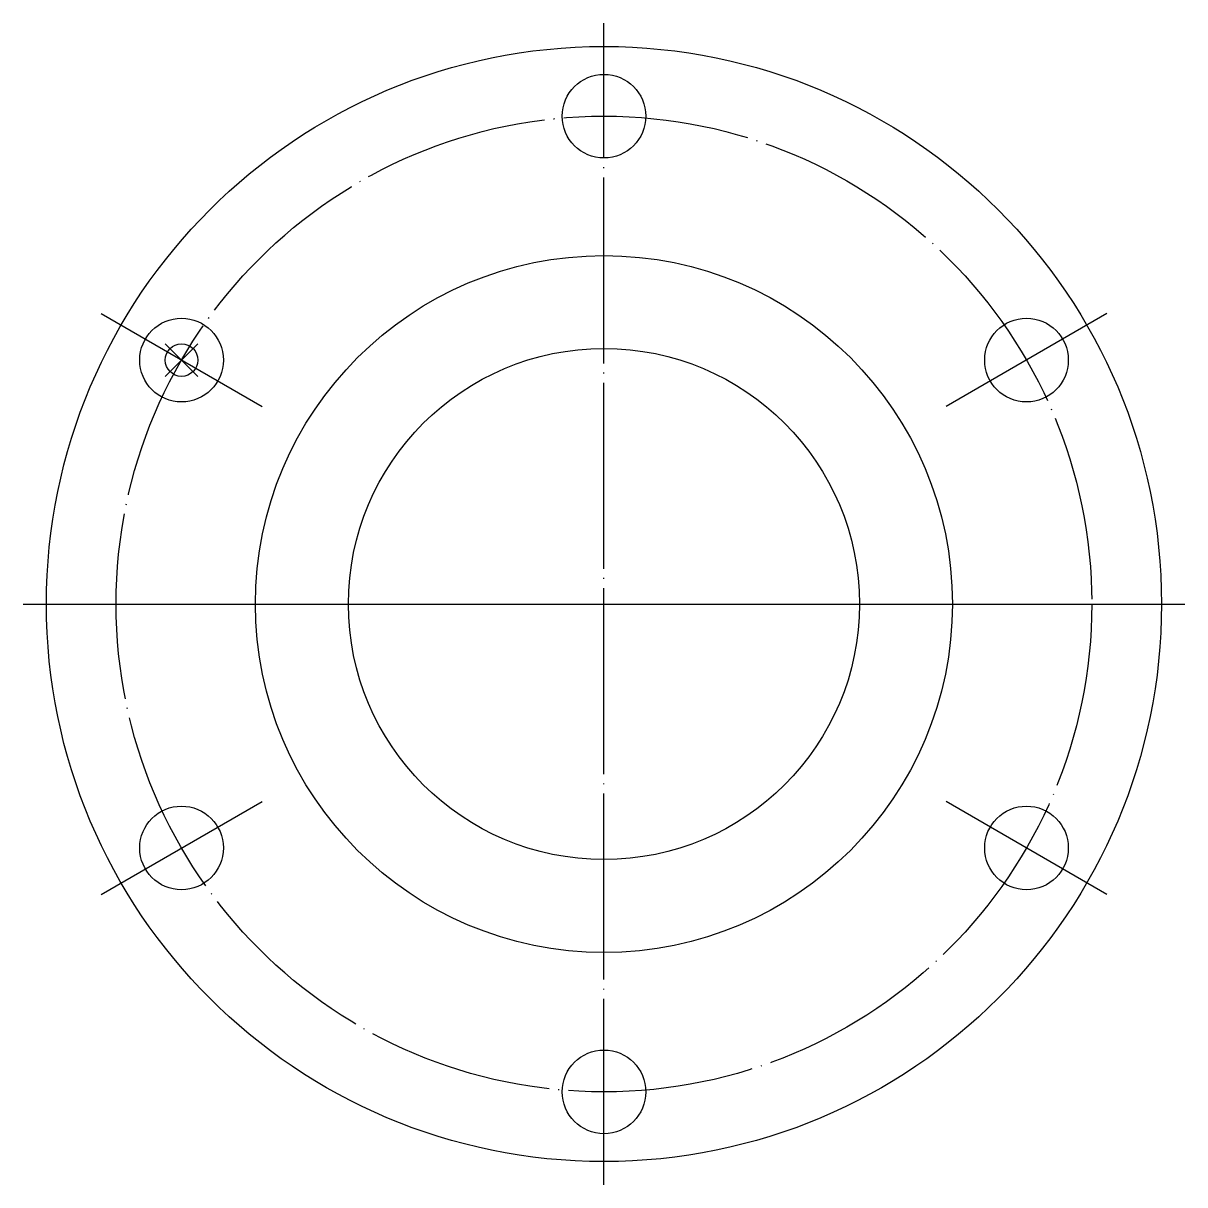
# Model space of a CAD drawing. Extents: x -63 to 62, y 907 to 1032.
import ezdxf

# ---------------------------------------------------------------- set-up
doc = ezdxf.new("R2010")
doc.units = 0
doc.header["$MEASUREMENT"] = 0
doc.linetypes.add('CENTER', pattern=[22, 20, -1, 0, -1])
doc.layers.get('0').update_dxf_attribs({"linetype": 'CONTINUOUS'})
doc.layers.add('$PARTREF_BOM', color=7, linetype='CONTINUOUS')
doc.styles.get("Standard").update_dxf_attribs({"font": 'txt.shx', "bigfont": 'chineset.shx'})

# ---------------------------------------------------------------- blocks, each defined once
blk = doc.blocks.new('PARTREF')
at = {"layer": '$PARTREF_BOM', "color": 2}
for p, q in [((-1.75, -1.75), (1.75, 1.75)), ((-1.75, 1.75), (1.75, -1.75))]:
    blk.add_line(p, q, dxfattribs=at)
blk.add_circle((0, 0), 1.75, dxfattribs=at)
at = {"layer": '$PARTREF_BOM', "color": 2, "flags": 1}
for tag, p in [('TAG5', (-16.09, -4.95)), ('TAG10', (-5.65, -5)), ('TAG15', (5.59, -4.74)), ('TAG14', (5.59, -8.74)), ('TAG4', (-16.09, -8.95)), ('TAG9', (-5.65, -9)), ('TAG3', (-16.09, -12.95)), ('TAG8', (-5.65, -13)), ('TAG13', (5.59, -12.74)), ('TAG2', (-16.09, -16.95)), ('TAG7', (-5.65, -17)), ('TAG12', (5.59, -16.74)), ('TAG1', (-16.09, -20.95)), ('TAG6', (-5.65, -21)), ('TAG11', (5.59, -20.74))]:
    blk.add_attdef(tag, p, '', height=2.5, dxfattribs=at)

msp = doc.modelspace()

# ---------------------------------------------------------------- linework, layer by layer
at = {"color": 1, "linetype": 'CENTER'}
for p, q in [((-0.24, 907.46), (-0.24, 1032.46)), ((-54.36, 1001.21), (-37.04, 991.21)), ((-54.36, 938.71), (-37.04, 948.71)), ((53.89, 938.71), (36.57, 948.71))]:
    msp.add_line(p, q, dxfattribs=at)
at = {"color": 7, "linetype": 'CONTINUOUS'}
for p, q in [((53.89, 1001.21), (36.57, 991.21)), ((-62.74, 969.96), (62.26, 969.96))]:
    msp.add_line(p, q, dxfattribs=at)
for centre, radius in [((-0.24, 969.96), 60), ((-0.24, 1022.46), 4.5), ((-0.24, 969.96), 37.5), ((-45.7, 996.21), 4.5), ((45.23, 996.21), 4.5), ((-0.24, 969.96), 27.5), ((-45.7, 943.71), 4.5), ((45.23, 943.71), 4.5), ((-0.24, 917.46), 4.5)]:
    msp.add_circle(centre, radius, dxfattribs=at)
at = {"color": 1, "linetype": 'CENTER'}
msp.add_circle((-0.24, 969.96), 52.5, dxfattribs=at)

# ---------------------------------------------------------------- block references
at = {"color": 7}
msp.add_blockref('PARTREF', (-45.7, 996.21), dxfattribs=at)

doc.saveas('drawing.dxf')
